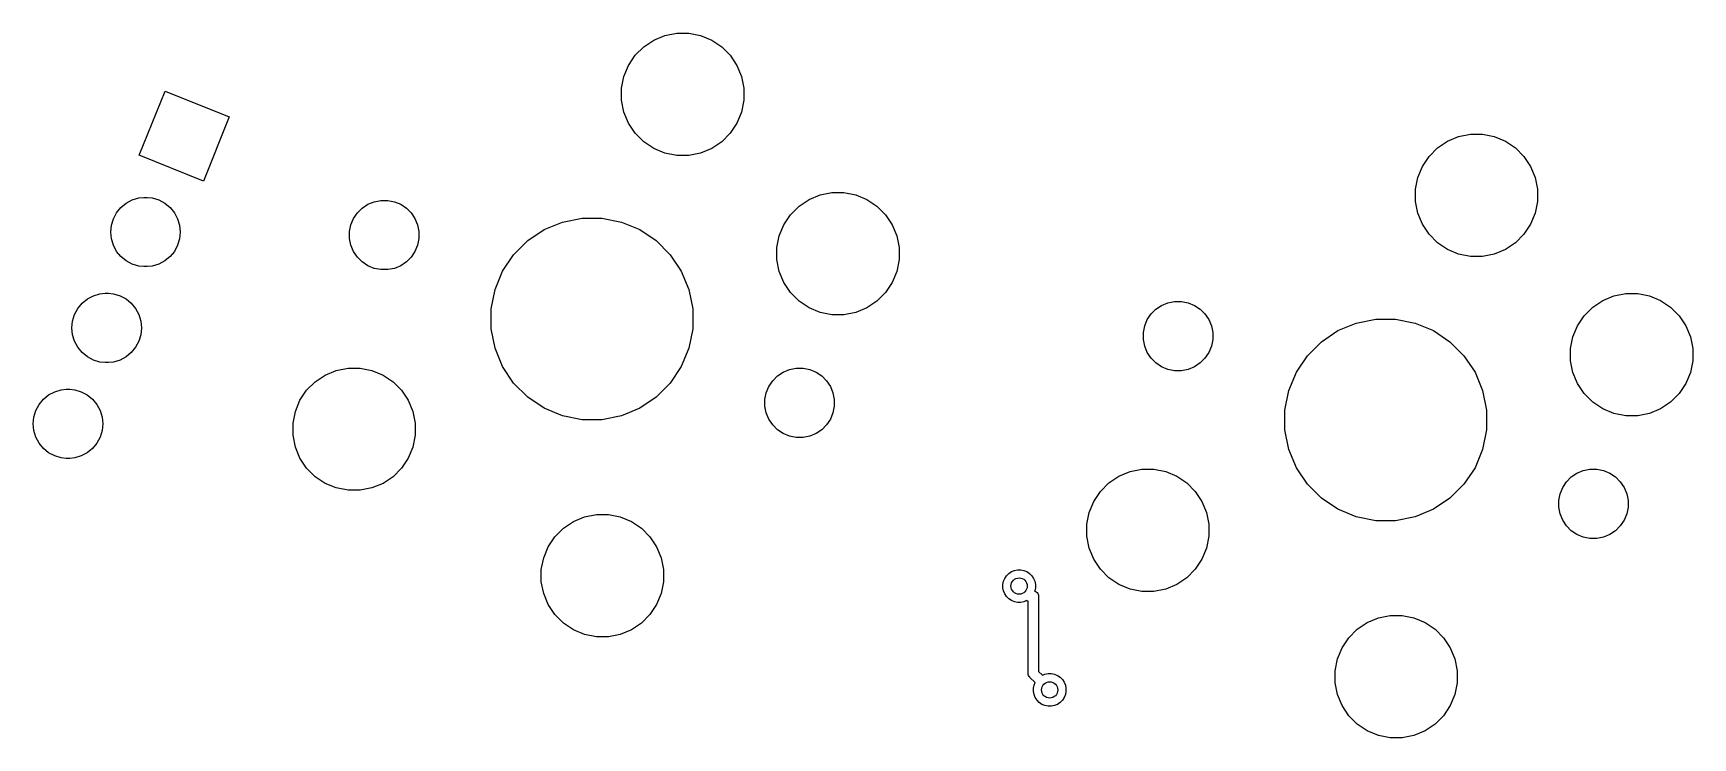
# Model space of a CAD drawing. Extents: x 0.3 to 11, y -13.3 to 4.6.
# Drawn here: x 1.121 to 2.725, y -4.214 to -3.533 of the extents above; entities that cross this region are included whole.
import ezdxf

# ---------------------------------------------------------------- set-up
doc = ezdxf.new("R2010")
doc.units = 0
doc.header["$MEASUREMENT"] = 0
doc.layers.add('BLACK', color=7, linetype='CONTINUOUS')

msp = doc.modelspace()

# ---------------------------------------------------------------- linework, layer by layer
at = {"layer": 'BLACK', "linetype": 'CONTINUOUS'}
for p, q in [((1.71118, -3.54635), (1.72085, -3.53989)), ((1.72085, -3.53989), (1.7316, -3.53544)), ((1.7316, -3.53544), (1.74301, -3.53317)), ((1.74301, -3.53317), (1.75464, -3.53317)), ((1.75464, -3.53317), (1.76605, -3.53544)), ((1.76605, -3.53544), (1.7768, -3.53989)), ((1.7768, -3.53989), (1.78647, -3.54635)), ((1.69649, -3.56425), (1.70295, -3.55458)), ((1.70295, -3.55458), (1.71118, -3.54635)), ((1.78647, -3.54635), (1.79469, -3.55458)), ((1.79469, -3.55458), (1.80116, -3.56425)), ((1.68977, -3.58641), (1.69204, -3.575)), ((1.69204, -3.575), (1.69649, -3.56425)), ((1.80116, -3.56425), (1.80561, -3.575)), ((1.80561, -3.575), (1.80788, -3.58641)), ((1.22337, -3.65117), (1.24844, -3.58911)), ((1.24844, -3.58911), (1.31049, -3.61419)), ((1.68977, -3.59804), (1.68977, -3.58641)), ((1.80788, -3.58641), (1.80788, -3.59804)), ((1.69204, -3.60945), (1.68977, -3.59804)), ((1.69649, -3.6202), (1.69204, -3.60945)), ((1.80561, -3.60945), (1.80116, -3.6202)), ((1.80788, -3.59804), (1.80561, -3.60945)), ((1.31049, -3.61419), (1.28542, -3.67624)), ((1.70295, -3.62987), (1.69649, -3.6202)), ((1.80116, -3.6202), (1.79469, -3.62987)), ((1.71118, -3.6381), (1.70295, -3.62987)), ((1.72085, -3.64456), (1.71118, -3.6381)), ((1.78647, -3.6381), (1.7768, -3.64456)), ((1.79469, -3.62987), (1.78647, -3.6381)), ((2.47848, -3.64406), (2.48815, -3.63759)), ((2.48815, -3.63759), (2.4989, -3.63314)), ((2.4989, -3.63314), (2.51031, -3.63087)), ((2.51031, -3.63087), (2.52194, -3.63087)), ((2.52194, -3.63087), (2.53335, -3.63314)), ((2.53335, -3.63314), (2.5441, -3.63759)), ((2.5441, -3.63759), (2.55377, -3.64406)), ((1.28542, -3.67624), (1.22337, -3.65117)), ((1.7316, -3.64901), (1.72085, -3.64456)), ((1.74301, -3.65128), (1.7316, -3.64901)), ((1.75464, -3.65128), (1.74301, -3.65128)), ((1.76605, -3.64901), (1.75464, -3.65128)), ((1.7768, -3.64456), (1.76605, -3.64901)), ((2.46379, -3.66195), (2.47026, -3.65228)), ((2.47026, -3.65228), (2.47848, -3.64406)), ((2.55377, -3.64406), (2.562, -3.65228)), ((2.562, -3.65228), (2.56846, -3.66195)), ((2.45707, -3.68411), (2.45934, -3.6727)), ((2.45934, -3.6727), (2.46379, -3.66195)), ((2.56846, -3.66195), (2.57291, -3.6727)), ((2.57291, -3.6727), (2.57518, -3.68411)), ((1.87092, -3.69394), (1.88167, -3.68949)), ((1.88167, -3.68949), (1.89308, -3.68722)), ((1.89308, -3.68722), (1.90471, -3.68722)), ((1.90471, -3.68722), (1.91612, -3.68949)), ((1.91612, -3.68949), (1.92687, -3.69394)), ((2.45707, -3.69574), (2.45707, -3.68411)), ((2.57518, -3.68411), (2.57518, -3.69574)), ((1.20151, -3.70671), (1.20569, -3.70162)), ((1.20569, -3.70162), (1.21079, -3.69744)), ((1.21079, -3.69744), (1.2166, -3.69433)), ((1.2166, -3.69433), (1.22291, -3.69242)), ((1.22291, -3.69242), (1.22782, -3.69193)), ((1.22782, -3.69193), (1.23111, -3.69193)), ((1.23111, -3.69193), (1.23603, -3.69242)), ((1.23603, -3.69242), (1.24234, -3.69433)), ((1.24234, -3.69433), (1.24815, -3.69744)), ((1.24815, -3.69744), (1.25325, -3.70162)), ((1.25325, -3.70162), (1.25743, -3.70671)), ((1.43428, -3.70695), (1.43895, -3.70228)), ((1.43895, -3.70228), (1.44443, -3.69862)), ((1.44443, -3.69862), (1.45053, -3.69609)), ((1.45053, -3.69609), (1.457, -3.6948)), ((1.457, -3.6948), (1.4636, -3.6948)), ((1.4636, -3.6948), (1.47007, -3.69609)), ((1.47007, -3.69609), (1.47617, -3.69862)), ((1.47617, -3.69862), (1.48166, -3.70228)), ((1.48166, -3.70228), (1.48632, -3.70695)), ((1.85302, -3.70863), (1.86125, -3.7004)), ((1.86125, -3.7004), (1.87092, -3.69394)), ((1.92687, -3.69394), (1.93654, -3.7004)), ((1.93654, -3.7004), (1.94476, -3.70863)), ((2.45934, -3.70715), (2.45707, -3.69574)), ((2.57518, -3.69574), (2.57291, -3.70715)), ((1.19584, -3.7254), (1.19649, -3.71884)), ((1.19649, -3.71884), (1.1984, -3.71253)), ((1.1984, -3.71253), (1.20151, -3.70671)), ((1.25743, -3.70671), (1.26054, -3.71253)), ((1.26054, -3.71253), (1.26245, -3.71884)), ((1.26245, -3.71884), (1.26309, -3.7254)), ((1.4268, -3.72501), (1.42809, -3.71853)), ((1.42809, -3.71853), (1.43062, -3.71244)), ((1.43062, -3.71244), (1.43428, -3.70695)), ((1.48632, -3.70695), (1.48999, -3.71244)), ((1.48999, -3.71244), (1.49252, -3.71853)), ((1.49252, -3.71853), (1.4938, -3.72501)), ((1.61492, -3.72307), (1.63265, -3.71572)), ((1.63265, -3.71572), (1.65147, -3.71198)), ((1.65147, -3.71198), (1.67067, -3.71198)), ((1.67067, -3.71198), (1.68949, -3.71572)), ((1.68949, -3.71572), (1.70723, -3.72307)), ((1.84211, -3.72905), (1.84656, -3.7183)), ((1.84656, -3.7183), (1.85302, -3.70863)), ((1.94476, -3.70863), (1.95123, -3.7183)), ((1.95123, -3.7183), (1.95568, -3.72905)), ((2.46379, -3.7179), (2.45934, -3.70715)), ((2.47026, -3.72757), (2.46379, -3.7179)), ((2.56846, -3.7179), (2.562, -3.72757)), ((2.57291, -3.70715), (2.56846, -3.7179)), ((1.19649, -3.73196), (1.19584, -3.7254)), ((1.1984, -3.73826), (1.19649, -3.73196)), ((1.26245, -3.73196), (1.26054, -3.73826)), ((1.26309, -3.7254), (1.26245, -3.73196)), ((1.4268, -3.7316), (1.4268, -3.72501)), ((1.42809, -3.73808), (1.4268, -3.7316)), ((1.43062, -3.74417), (1.42809, -3.73808)), ((1.49252, -3.73808), (1.48999, -3.74417)), ((1.4938, -3.7316), (1.49252, -3.73808)), ((1.4938, -3.72501), (1.4938, -3.7316)), ((1.58538, -3.74731), (1.59896, -3.73373)), ((1.59896, -3.73373), (1.61492, -3.72307)), ((1.70723, -3.72307), (1.72319, -3.73373)), ((1.72319, -3.73373), (1.73676, -3.74731)), ((1.83984, -3.74046), (1.84211, -3.72905)), ((1.95568, -3.72905), (1.95795, -3.74046)), ((2.47848, -3.7358), (2.47026, -3.72757)), ((2.48815, -3.74226), (2.47848, -3.7358)), ((2.55377, -3.7358), (2.5441, -3.74226)), ((2.562, -3.72757), (2.55377, -3.7358)), ((1.20151, -3.74408), (1.1984, -3.73826)), ((1.20569, -3.74917), (1.20151, -3.74408)), ((1.21079, -3.75335), (1.20569, -3.74917)), ((1.2166, -3.75646), (1.21079, -3.75335)), ((1.24815, -3.75335), (1.24234, -3.75646)), ((1.25325, -3.74917), (1.24815, -3.75335)), ((1.25743, -3.74408), (1.25325, -3.74917)), ((1.26054, -3.73826), (1.25743, -3.74408)), ((1.43428, -3.74966), (1.43062, -3.74417)), ((1.43895, -3.75433), (1.43428, -3.74966)), ((1.48632, -3.74966), (1.48166, -3.75433)), ((1.48999, -3.74417), (1.48632, -3.74966)), ((1.57472, -3.76326), (1.58538, -3.74731)), ((1.73676, -3.74731), (1.74742, -3.76326)), ((1.83984, -3.75209), (1.83984, -3.74046)), ((1.84211, -3.7635), (1.83984, -3.75209)), ((1.95795, -3.75209), (1.95568, -3.7635)), ((1.95795, -3.74046), (1.95795, -3.75209)), ((2.4989, -3.74671), (2.48815, -3.74226)), ((2.51031, -3.74898), (2.4989, -3.74671)), ((2.52194, -3.74898), (2.51031, -3.74898)), ((2.53335, -3.74671), (2.52194, -3.74898)), ((2.5441, -3.74226), (2.53335, -3.74671)), ((1.22291, -3.75838), (1.2166, -3.75646)), ((1.22782, -3.75886), (1.22291, -3.75838)), ((1.23111, -3.75886), (1.22782, -3.75886)), ((1.23603, -3.75838), (1.23111, -3.75886)), ((1.24234, -3.75646), (1.23603, -3.75838)), ((1.44443, -3.75799), (1.43895, -3.75433)), ((1.45053, -3.76052), (1.44443, -3.75799)), ((1.457, -3.7618), (1.45053, -3.76052)), ((1.4636, -3.7618), (1.457, -3.7618)), ((1.47007, -3.76052), (1.4636, -3.7618)), ((1.47617, -3.75799), (1.47007, -3.76052)), ((1.48166, -3.75433), (1.47617, -3.75799)), ((1.56737, -3.781), (1.57472, -3.76326)), ((1.74742, -3.76326), (1.75477, -3.781)), ((1.84656, -3.77425), (1.84211, -3.7635)), ((1.95568, -3.7635), (1.95123, -3.77425)), ((1.17914, -3.78705), (1.18545, -3.78513)), ((1.18545, -3.78513), (1.19036, -3.78465)), ((1.19036, -3.78465), (1.19365, -3.78465)), ((1.19365, -3.78465), (1.19857, -3.78513)), ((1.19857, -3.78513), (1.20488, -3.78705)), ((1.56363, -3.79982), (1.56737, -3.781)), ((1.75477, -3.781), (1.75851, -3.79982)), ((1.85302, -3.78392), (1.84656, -3.77425)), ((1.86125, -3.79215), (1.85302, -3.78392)), ((1.94476, -3.78392), (1.93654, -3.79215)), ((1.95123, -3.77425), (1.94476, -3.78392)), ((2.64897, -3.78719), (2.66038, -3.78492)), ((2.66038, -3.78492), (2.67201, -3.78492)), ((2.67201, -3.78492), (2.68342, -3.78719)), ((1.16094, -3.80525), (1.16405, -3.79943)), ((1.16405, -3.79943), (1.16823, -3.79434)), ((1.16823, -3.79434), (1.17333, -3.79015)), ((1.17333, -3.79015), (1.17914, -3.78705)), ((1.20488, -3.78705), (1.21069, -3.79015)), ((1.21069, -3.79015), (1.21579, -3.79434)), ((1.21579, -3.79434), (1.21997, -3.79943)), ((1.21997, -3.79943), (1.22307, -3.80525)), ((1.56363, -3.81902), (1.56363, -3.79982)), ((1.75851, -3.79982), (1.75851, -3.81902)), ((1.87092, -3.79861), (1.86125, -3.79215)), ((1.88167, -3.80306), (1.87092, -3.79861)), ((1.92687, -3.79861), (1.91612, -3.80306)), ((1.93654, -3.79215), (1.92687, -3.79861)), ((2.20159, -3.80465), (2.20625, -3.79998)), ((2.20625, -3.79998), (2.21174, -3.79632)), ((2.21174, -3.79632), (2.21784, -3.79379)), ((2.21784, -3.79379), (2.22431, -3.79251)), ((2.22431, -3.79251), (2.23091, -3.79251)), ((2.23091, -3.79251), (2.23738, -3.79379)), ((2.23738, -3.79379), (2.24348, -3.79632)), ((2.24348, -3.79632), (2.24896, -3.79998)), ((2.24896, -3.79998), (2.25363, -3.80465)), ((2.62033, -3.80633), (2.62855, -3.7981)), ((2.62855, -3.7981), (2.63822, -3.79164)), ((2.63822, -3.79164), (2.64897, -3.78719)), ((2.68342, -3.78719), (2.69417, -3.79164)), ((2.69417, -3.79164), (2.70384, -3.7981)), ((2.70384, -3.7981), (2.71207, -3.80633)), ((1.15838, -3.81811), (1.15903, -3.81155)), ((1.15903, -3.82467), (1.15838, -3.81811)), ((1.15903, -3.81155), (1.16094, -3.80525)), ((1.22307, -3.80525), (1.22499, -3.81155)), ((1.22499, -3.81155), (1.22563, -3.81811)), ((1.22563, -3.81811), (1.22499, -3.82467)), ((1.89308, -3.80533), (1.88167, -3.80306)), ((1.90471, -3.80533), (1.89308, -3.80533)), ((1.91612, -3.80306), (1.90471, -3.80533)), ((2.19411, -3.82271), (2.19539, -3.81623)), ((2.19539, -3.81623), (2.19792, -3.81014)), ((2.19792, -3.81014), (2.20159, -3.80465)), ((2.25363, -3.80465), (2.25729, -3.81014)), ((2.25729, -3.81014), (2.25982, -3.81623)), ((2.25982, -3.81623), (2.26111, -3.82271)), ((2.38222, -3.82077), (2.39995, -3.81343)), ((2.39995, -3.81343), (2.41878, -3.80968)), ((2.41878, -3.80968), (2.43797, -3.80968)), ((2.43797, -3.80968), (2.4568, -3.81343)), ((2.4568, -3.81343), (2.47453, -3.82077)), ((2.60941, -3.82675), (2.61386, -3.816)), ((2.61386, -3.816), (2.62033, -3.80633)), ((2.71207, -3.80633), (2.71853, -3.816)), ((2.71853, -3.816), (2.72298, -3.82675)), ((1.16094, -3.83098), (1.15903, -3.82467)), ((1.16405, -3.8368), (1.16094, -3.83098)), ((1.22307, -3.83098), (1.21997, -3.8368)), ((1.22499, -3.82467), (1.22307, -3.83098)), ((1.56737, -3.83784), (1.56363, -3.81902)), ((1.75851, -3.81902), (1.75477, -3.83784)), ((2.19411, -3.82931), (2.19411, -3.82271)), ((2.19539, -3.83578), (2.19411, -3.82931)), ((2.26111, -3.82931), (2.25982, -3.83578)), ((2.26111, -3.82271), (2.26111, -3.82931)), ((2.35269, -3.84501), (2.36626, -3.83143)), ((2.36626, -3.83143), (2.38222, -3.82077)), ((2.47453, -3.82077), (2.49049, -3.83143)), ((2.49049, -3.83143), (2.50406, -3.84501)), ((2.60714, -3.83816), (2.60941, -3.82675)), ((2.72298, -3.82675), (2.72525, -3.83816)), ((1.16823, -3.84189), (1.16405, -3.8368)), ((1.17333, -3.84607), (1.16823, -3.84189)), ((1.17914, -3.84918), (1.17333, -3.84607)), ((1.18545, -3.85109), (1.17914, -3.84918)), ((1.20488, -3.84918), (1.19857, -3.85109)), ((1.21069, -3.84607), (1.20488, -3.84918)), ((1.21579, -3.84189), (1.21069, -3.84607)), ((1.21997, -3.8368), (1.21579, -3.84189)), ((1.57472, -3.85558), (1.56737, -3.83784)), ((1.75477, -3.83784), (1.74742, -3.85558)), ((2.19792, -3.84187), (2.19539, -3.83578)), ((2.20159, -3.84736), (2.19792, -3.84187)), ((2.20625, -3.85203), (2.20159, -3.84736)), ((2.25363, -3.84736), (2.24896, -3.85203)), ((2.25729, -3.84187), (2.25363, -3.84736)), ((2.25982, -3.83578), (2.25729, -3.84187)), ((2.34202, -3.86097), (2.35269, -3.84501)), ((2.50406, -3.84501), (2.51473, -3.86097)), ((2.60714, -3.84979), (2.60714, -3.83816)), ((2.60941, -3.8612), (2.60714, -3.84979)), ((2.72525, -3.84979), (2.72298, -3.8612)), ((2.72525, -3.83816), (2.72525, -3.84979)), ((1.19036, -3.85158), (1.18545, -3.85109)), ((1.19365, -3.85158), (1.19036, -3.85158)), ((1.19857, -3.85109), (1.19365, -3.85158)), ((1.39349, -3.87022), (1.40317, -3.86376)), ((1.40317, -3.86376), (1.41391, -3.85931)), ((1.41391, -3.85931), (1.42532, -3.85704)), ((1.42532, -3.85704), (1.43696, -3.85704)), ((1.43696, -3.85704), (1.44837, -3.85931)), ((1.44837, -3.85931), (1.45911, -3.86376)), ((1.45911, -3.86376), (1.46879, -3.87022)), ((1.58538, -3.87154), (1.57472, -3.85558)), ((1.74742, -3.85558), (1.73676, -3.87154)), ((1.83582, -3.86918), (1.84048, -3.86451)), ((1.84048, -3.86451), (1.84597, -3.86085)), ((1.84597, -3.86085), (1.85207, -3.85832)), ((1.85207, -3.85832), (1.85854, -3.85704)), ((1.85854, -3.85704), (1.86514, -3.85704)), ((1.86514, -3.85704), (1.87161, -3.85832)), ((1.87161, -3.85832), (1.87771, -3.86085)), ((1.87771, -3.86085), (1.88319, -3.86451)), ((1.88319, -3.86451), (1.88786, -3.86918)), ((2.21174, -3.85569), (2.20625, -3.85203)), ((2.21784, -3.85822), (2.21174, -3.85569)), ((2.22431, -3.85951), (2.21784, -3.85822)), ((2.23091, -3.85951), (2.22431, -3.85951)), ((2.23738, -3.85822), (2.23091, -3.85951)), ((2.24348, -3.85569), (2.23738, -3.85822)), ((2.24896, -3.85203), (2.24348, -3.85569)), ((2.33468, -3.8787), (2.34202, -3.86097)), ((2.51473, -3.86097), (2.52207, -3.8787)), ((2.61386, -3.87195), (2.60941, -3.8612)), ((2.72298, -3.8612), (2.71853, -3.87195)), ((1.13587, -3.88287), (1.14168, -3.87977)), ((1.14168, -3.87977), (1.14799, -3.87785)), ((1.14799, -3.87785), (1.1529, -3.87737)), ((1.1529, -3.87737), (1.15619, -3.87737)), ((1.15619, -3.87737), (1.16111, -3.87785)), ((1.16111, -3.87785), (1.16742, -3.87977)), ((1.16742, -3.87977), (1.17323, -3.88287)), ((1.37881, -3.88812), (1.38527, -3.87845)), ((1.38527, -3.87845), (1.39349, -3.87022)), ((1.46879, -3.87022), (1.47701, -3.87845)), ((1.47701, -3.87845), (1.48347, -3.88812)), ((1.59896, -3.88511), (1.58538, -3.87154)), ((1.73676, -3.87154), (1.72319, -3.88511)), ((1.82834, -3.88724), (1.82963, -3.88076)), ((1.82963, -3.88076), (1.83215, -3.87467)), ((1.83215, -3.87467), (1.83582, -3.86918)), ((1.88786, -3.86918), (1.89153, -3.87467)), ((1.89153, -3.87467), (1.89405, -3.88076)), ((1.89405, -3.88076), (1.89534, -3.88724)), ((2.33093, -3.89752), (2.33468, -3.8787)), ((2.52207, -3.8787), (2.52582, -3.89752)), ((2.62033, -3.88162), (2.61386, -3.87195)), ((2.62855, -3.88985), (2.62033, -3.88162)), ((2.71207, -3.88162), (2.70384, -3.88985)), ((2.71853, -3.87195), (2.71207, -3.88162)), ((1.12157, -3.90427), (1.12348, -3.89796)), ((1.12348, -3.89796), (1.12659, -3.89215)), ((1.12659, -3.89215), (1.13077, -3.88705)), ((1.13077, -3.88705), (1.13587, -3.88287)), ((1.17323, -3.88287), (1.17832, -3.88705)), ((1.17832, -3.88705), (1.18251, -3.89215)), ((1.18251, -3.89215), (1.18561, -3.89796)), ((1.18561, -3.89796), (1.18753, -3.90427)), ((1.37435, -3.89887), (1.37881, -3.88812)), ((1.48347, -3.88812), (1.48793, -3.89887)), ((1.61492, -3.89577), (1.59896, -3.88511)), ((1.63265, -3.90312), (1.61492, -3.89577)), ((1.70723, -3.89577), (1.68949, -3.90312)), ((1.72319, -3.88511), (1.70723, -3.89577)), ((1.82834, -3.89384), (1.82834, -3.88724)), ((1.82963, -3.90031), (1.82834, -3.89384)), ((1.89534, -3.89384), (1.89405, -3.90031)), ((1.89534, -3.88724), (1.89534, -3.89384)), ((2.33093, -3.91672), (2.33093, -3.89752)), ((2.52582, -3.89752), (2.52582, -3.91672)), ((2.63822, -3.89631), (2.62855, -3.88985)), ((2.64897, -3.90076), (2.63822, -3.89631)), ((2.69417, -3.89631), (2.68342, -3.90076)), ((2.70384, -3.88985), (2.69417, -3.89631)), ((1.12092, -3.91083), (1.12157, -3.90427)), ((1.12157, -3.91739), (1.12092, -3.91083)), ((1.18753, -3.90427), (1.18817, -3.91083)), ((1.18817, -3.91083), (1.18753, -3.91739)), ((1.37208, -3.91028), (1.37435, -3.89887)), ((1.37208, -3.92191), (1.37208, -3.91028)), ((1.48793, -3.89887), (1.49019, -3.91028)), ((1.49019, -3.91028), (1.49019, -3.92191)), ((1.65147, -3.90686), (1.63265, -3.90312)), ((1.67067, -3.90686), (1.65147, -3.90686)), ((1.68949, -3.90312), (1.67067, -3.90686)), ((1.83215, -3.9064), (1.82963, -3.90031)), ((1.83582, -3.91189), (1.83215, -3.9064)), ((1.84048, -3.91656), (1.83582, -3.91189)), ((1.88786, -3.91189), (1.88319, -3.91656)), ((1.89153, -3.9064), (1.88786, -3.91189)), ((1.89405, -3.90031), (1.89153, -3.9064)), ((2.66038, -3.90303), (2.64897, -3.90076)), ((2.67201, -3.90303), (2.66038, -3.90303)), ((2.68342, -3.90076), (2.67201, -3.90303)), ((1.12348, -3.9237), (1.12157, -3.91739)), ((1.12659, -3.92951), (1.12348, -3.9237)), ((1.13077, -3.93461), (1.12659, -3.92951)), ((1.18251, -3.92951), (1.17832, -3.93461)), ((1.18561, -3.9237), (1.18251, -3.92951)), ((1.18753, -3.91739), (1.18561, -3.9237)), ((1.37435, -3.93332), (1.37208, -3.92191)), ((1.49019, -3.92191), (1.48793, -3.93332)), ((1.84597, -3.92022), (1.84048, -3.91656)), ((1.85207, -3.92275), (1.84597, -3.92022)), ((1.85854, -3.92404), (1.85207, -3.92275)), ((1.86514, -3.92404), (1.85854, -3.92404)), ((1.87161, -3.92275), (1.86514, -3.92404)), ((1.87771, -3.92022), (1.87161, -3.92275)), ((1.88319, -3.91656), (1.87771, -3.92022)), ((2.33468, -3.93554), (2.33093, -3.91672)), ((2.52582, -3.91672), (2.52207, -3.93554)), ((1.13587, -3.93879), (1.13077, -3.93461)), ((1.14168, -3.9419), (1.13587, -3.93879)), ((1.14799, -3.94381), (1.14168, -3.9419)), ((1.1529, -3.9443), (1.14799, -3.94381)), ((1.15619, -3.9443), (1.1529, -3.9443)), ((1.16111, -3.94381), (1.15619, -3.9443)), ((1.16742, -3.9419), (1.16111, -3.94381)), ((1.17323, -3.93879), (1.16742, -3.9419)), ((1.17832, -3.93461), (1.17323, -3.93879)), ((1.37881, -3.94407), (1.37435, -3.93332)), ((1.38527, -3.95374), (1.37881, -3.94407)), ((1.48347, -3.94407), (1.47701, -3.95374)), ((1.48793, -3.93332), (1.48347, -3.94407)), ((2.34202, -3.95328), (2.33468, -3.93554)), ((2.52207, -3.93554), (2.51473, -3.95328)), ((1.39349, -3.96196), (1.38527, -3.95374)), ((1.40317, -3.96843), (1.39349, -3.96196)), ((1.46879, -3.96196), (1.45911, -3.96843)), ((1.47701, -3.95374), (1.46879, -3.96196)), ((2.1608, -3.96792), (2.17047, -3.96146)), ((2.17047, -3.96146), (2.18122, -3.95701)), ((2.18122, -3.95701), (2.19263, -3.95474)), ((2.19263, -3.95474), (2.20426, -3.95474)), ((2.20426, -3.95474), (2.21567, -3.95701)), ((2.21567, -3.95701), (2.22642, -3.96146)), ((2.22642, -3.96146), (2.23609, -3.96792)), ((2.35269, -3.96924), (2.34202, -3.95328)), ((2.51473, -3.95328), (2.50406, -3.96924)), ((2.60312, -3.96688), (2.60779, -3.96222)), ((2.60779, -3.96222), (2.61328, -3.95855)), ((2.61328, -3.95855), (2.61937, -3.95602)), ((2.61937, -3.95602), (2.62584, -3.95474)), ((2.62584, -3.95474), (2.63244, -3.95474)), ((2.63244, -3.95474), (2.63892, -3.95602)), ((2.63892, -3.95602), (2.64501, -3.95855)), ((2.64501, -3.95855), (2.6505, -3.96222)), ((2.6505, -3.96222), (2.65516, -3.96688)), ((1.41391, -3.97288), (1.40317, -3.96843)), ((1.42532, -3.97515), (1.41391, -3.97288)), ((1.43696, -3.97515), (1.42532, -3.97515)), ((1.44837, -3.97288), (1.43696, -3.97515)), ((1.45911, -3.96843), (1.44837, -3.97288)), ((2.14611, -3.98582), (2.15257, -3.97615)), ((2.15257, -3.97615), (2.1608, -3.96792)), ((2.23609, -3.96792), (2.24431, -3.97615)), ((2.24431, -3.97615), (2.25078, -3.98582)), ((2.36626, -3.98281), (2.35269, -3.96924)), ((2.50406, -3.96924), (2.49049, -3.98281)), ((2.59564, -3.98494), (2.59693, -3.97847)), ((2.59693, -3.97847), (2.59946, -3.97237)), ((2.59946, -3.97237), (2.60312, -3.96688)), ((2.65516, -3.96688), (2.65883, -3.97237)), ((2.65883, -3.97237), (2.66136, -3.97847)), ((2.66136, -3.97847), (2.66264, -3.98494)), ((2.14166, -3.99657), (2.14611, -3.98582)), ((2.25078, -3.98582), (2.25523, -3.99657)), ((2.38222, -3.99347), (2.36626, -3.98281)), ((2.39995, -4.00082), (2.38222, -3.99347)), ((2.47453, -3.99347), (2.4568, -4.00082)), ((2.49049, -3.98281), (2.47453, -3.99347)), ((2.59564, -3.99154), (2.59564, -3.98494)), ((2.59693, -3.99801), (2.59564, -3.99154)), ((2.66264, -3.99154), (2.66136, -3.99801)), ((2.66264, -3.98494), (2.66264, -3.99154)), ((1.63353, -4.01179), (1.6432, -4.00533)), ((1.6432, -4.00533), (1.65395, -4.00087)), ((1.65395, -4.00087), (1.66536, -3.9986)), ((1.66536, -3.9986), (1.67699, -3.9986)), ((1.67699, -3.9986), (1.6884, -4.00087)), ((1.6884, -4.00087), (1.69915, -4.00533)), ((1.69915, -4.00533), (1.70882, -4.01179)), ((2.13939, -4.00798), (2.14166, -3.99657)), ((2.13939, -4.01961), (2.13939, -4.00798)), ((2.25523, -3.99657), (2.2575, -4.00798)), ((2.2575, -4.00798), (2.2575, -4.01961)), ((2.41878, -4.00456), (2.39995, -4.00082)), ((2.43797, -4.00456), (2.41878, -4.00456)), ((2.4568, -4.00082), (2.43797, -4.00456)), ((2.59946, -4.00411), (2.59693, -3.99801)), ((2.60312, -4.00959), (2.59946, -4.00411)), ((2.60779, -4.01426), (2.60312, -4.00959)), ((2.65516, -4.00959), (2.6505, -4.01426)), ((2.65883, -4.00411), (2.65516, -4.00959)), ((2.66136, -3.99801), (2.65883, -4.00411)), ((1.61884, -4.02969), (1.62531, -4.02001)), ((1.62531, -4.02001), (1.63353, -4.01179)), ((1.70882, -4.01179), (1.71705, -4.02001)), ((1.71705, -4.02001), (1.72351, -4.02969)), ((2.14166, -4.03102), (2.13939, -4.01961)), ((2.2575, -4.01961), (2.25523, -4.03102)), ((2.61328, -4.01792), (2.60779, -4.01426)), ((2.61937, -4.02045), (2.61328, -4.01792)), ((2.62584, -4.02174), (2.61937, -4.02045)), ((2.63244, -4.02174), (2.62584, -4.02174)), ((2.63892, -4.02045), (2.63244, -4.02174)), ((2.64501, -4.01792), (2.63892, -4.02045)), ((2.6505, -4.01426), (2.64501, -4.01792)), ((1.61212, -4.05184), (1.61439, -4.04043)), ((1.61439, -4.04043), (1.61884, -4.02969)), ((1.72351, -4.02969), (1.72796, -4.04043)), ((1.72796, -4.04043), (1.73023, -4.05184)), ((2.14611, -4.04177), (2.14166, -4.03102)), ((2.15257, -4.05144), (2.14611, -4.04177)), ((2.25078, -4.04177), (2.24431, -4.05144)), ((2.25523, -4.03102), (2.25078, -4.04177)), ((1.61212, -4.06348), (1.61212, -4.05184)), ((1.73023, -4.05184), (1.73023, -4.06348)), ((2.06006, -4.06026), (2.06178, -4.05768)), ((2.06178, -4.05768), (2.06398, -4.05548)), ((2.06398, -4.05548), (2.06656, -4.05376)), ((2.06656, -4.05376), (2.06942, -4.05257)), ((2.06942, -4.05257), (2.07246, -4.05197)), ((2.07246, -4.05197), (2.07557, -4.05197)), ((2.07557, -4.05197), (2.07861, -4.05257)), ((2.07861, -4.05257), (2.08148, -4.05376)), ((2.08148, -4.05376), (2.08405, -4.05548)), ((2.08405, -4.05548), (2.08625, -4.05768)), ((2.08625, -4.05768), (2.08797, -4.06026)), ((2.1608, -4.05967), (2.15257, -4.05144)), ((2.24431, -4.05144), (2.23609, -4.05967)), ((1.61439, -4.07489), (1.61212, -4.06348)), ((1.61884, -4.08563), (1.61439, -4.07489)), ((1.72796, -4.07489), (1.72351, -4.08563)), ((1.73023, -4.06348), (1.72796, -4.07489)), ((2.05827, -4.06617), (2.05887, -4.06312)), ((2.05827, -4.06927), (2.05827, -4.06617)), ((2.05887, -4.07231), (2.05827, -4.06927)), ((2.05887, -4.06312), (2.06006, -4.06026)), ((2.06006, -4.07518), (2.05887, -4.07231)), ((2.08797, -4.06026), (2.08916, -4.06312)), ((2.08916, -4.07231), (2.089, -4.0727)), ((2.089, -4.0727), (2.08972, -4.07292)), ((2.08916, -4.06312), (2.08976, -4.06617)), ((2.08976, -4.06927), (2.08916, -4.07231)), ((2.08972, -4.07292), (2.09059, -4.07338)), ((2.08976, -4.06617), (2.08976, -4.06927)), ((2.09059, -4.07338), (2.09135, -4.07401)), ((2.09135, -4.07401), (2.09197, -4.07477)), ((2.09197, -4.07477), (2.09244, -4.07564)), ((2.17047, -4.06613), (2.1608, -4.05967)), ((2.18122, -4.07058), (2.17047, -4.06613)), ((2.19263, -4.07285), (2.18122, -4.07058)), ((2.20426, -4.07285), (2.19263, -4.07285)), ((2.21567, -4.07058), (2.20426, -4.07285)), ((2.22642, -4.06613), (2.21567, -4.07058)), ((2.23609, -4.05967), (2.22642, -4.06613)), ((1.62531, -4.09531), (1.61884, -4.08563)), ((1.72351, -4.08563), (1.71705, -4.09531)), ((2.06178, -4.07776), (2.06006, -4.07518)), ((2.06398, -4.07995), (2.06178, -4.07776)), ((2.06656, -4.08167), (2.06398, -4.07995)), ((2.06942, -4.08286), (2.06656, -4.08167)), ((2.07246, -4.08346), (2.06942, -4.08286)), ((2.07557, -4.08346), (2.07246, -4.08346)), ((2.07861, -4.08286), (2.07557, -4.08346)), ((2.08118, -4.0818), (2.07861, -4.08286)), ((2.08194, -4.0822), (2.08118, -4.0818)), ((2.0828, -4.08246), (2.08194, -4.0822)), ((2.0828, -4.15212), (2.0828, -4.08246)), ((2.09244, -4.07564), (2.09272, -4.07658)), ((2.09272, -4.07658), (2.09282, -4.07756)), ((2.09282, -4.07756), (2.0928, -4.0778)), ((2.0928, -4.0778), (2.0928, -4.15029)), ((1.63353, -4.10353), (1.62531, -4.09531)), ((1.6432, -4.10999), (1.63353, -4.10353)), ((1.70882, -4.10353), (1.69915, -4.10999)), ((1.71705, -4.09531), (1.70882, -4.10353)), ((2.40084, -4.10949), (2.41051, -4.10303)), ((2.41051, -4.10303), (2.42126, -4.09858)), ((2.42126, -4.09858), (2.43266, -4.09631)), ((2.43266, -4.09631), (2.4443, -4.09631)), ((2.4443, -4.09631), (2.45571, -4.09858)), ((2.45571, -4.09858), (2.46645, -4.10303)), ((2.46645, -4.10303), (2.47613, -4.10949)), ((1.65395, -4.11445), (1.6432, -4.10999)), ((1.66536, -4.11672), (1.65395, -4.11445)), ((1.67699, -4.11672), (1.66536, -4.11672)), ((1.6884, -4.11445), (1.67699, -4.11672)), ((1.69915, -4.10999), (1.6884, -4.11445)), ((2.38615, -4.12739), (2.39261, -4.11772)), ((2.39261, -4.11772), (2.40084, -4.10949)), ((2.47613, -4.10949), (2.48435, -4.11772)), ((2.48435, -4.11772), (2.49082, -4.12739)), ((2.37943, -4.14954), (2.3817, -4.13814)), ((2.3817, -4.13814), (2.38615, -4.12739)), ((2.49082, -4.12739), (2.49527, -4.13814)), ((2.49527, -4.13814), (2.49754, -4.14954)), ((2.08277, -4.15236), (2.0828, -4.15212)), ((2.0828, -4.15261), (2.08277, -4.15236)), ((2.08287, -4.15334), (2.0828, -4.15261)), ((2.08315, -4.15428), (2.08287, -4.15334)), ((2.08362, -4.15515), (2.08315, -4.15428)), ((2.08424, -4.15591), (2.08362, -4.15515)), ((2.0928, -4.15029), (2.09649, -4.15399)), ((2.09649, -4.15399), (2.09895, -4.15297)), ((2.09895, -4.15297), (2.10199, -4.15236)), ((2.10199, -4.15236), (2.10509, -4.15236)), ((2.10509, -4.15236), (2.10814, -4.15297)), ((2.10814, -4.15297), (2.111, -4.15415)), ((2.111, -4.15415), (2.11358, -4.15588)), ((2.37943, -4.16118), (2.37943, -4.14954)), ((2.49754, -4.14954), (2.49754, -4.16118)), ((2.08443, -4.15607), (2.08424, -4.15591)), ((2.08942, -4.16106), (2.08443, -4.15607)), ((2.0878, -4.16656), (2.0884, -4.16352)), ((2.0878, -4.16966), (2.0878, -4.16656)), ((2.0884, -4.1727), (2.0878, -4.16966)), ((2.0884, -4.16352), (2.08942, -4.16106)), ((2.11358, -4.15588), (2.11578, -4.15807)), ((2.11578, -4.15807), (2.1175, -4.16065)), ((2.1175, -4.16065), (2.11869, -4.16352)), ((2.11869, -4.16352), (2.11929, -4.16656)), ((2.11929, -4.16966), (2.11869, -4.1727)), ((2.11929, -4.16656), (2.11929, -4.16966)), ((2.3817, -4.17259), (2.37943, -4.16118)), ((2.49754, -4.16118), (2.49527, -4.17259)), ((2.08959, -4.17557), (2.0884, -4.1727)), ((2.09131, -4.17815), (2.08959, -4.17557)), ((2.0935, -4.18034), (2.09131, -4.17815)), ((2.09608, -4.18207), (2.0935, -4.18034)), ((2.09895, -4.18325), (2.09608, -4.18207)), ((2.10199, -4.18386), (2.09895, -4.18325)), ((2.10509, -4.18386), (2.10199, -4.18386)), ((2.10814, -4.18325), (2.10509, -4.18386)), ((2.111, -4.18207), (2.10814, -4.18325)), ((2.11358, -4.18034), (2.111, -4.18207)), ((2.11578, -4.17815), (2.11358, -4.18034)), ((2.1175, -4.17557), (2.11578, -4.17815)), ((2.11869, -4.1727), (2.1175, -4.17557)), ((2.38615, -4.18333), (2.3817, -4.17259)), ((2.39261, -4.19301), (2.38615, -4.18333)), ((2.49082, -4.18333), (2.48435, -4.19301)), ((2.49527, -4.17259), (2.49082, -4.18333)), ((2.40084, -4.20123), (2.39261, -4.19301)), ((2.41051, -4.20769), (2.40084, -4.20123)), ((2.47613, -4.20123), (2.46645, -4.20769)), ((2.48435, -4.19301), (2.47613, -4.20123)), ((2.42126, -4.21215), (2.41051, -4.20769)), ((2.43266, -4.21442), (2.42126, -4.21215)), ((2.4443, -4.21442), (2.43266, -4.21442)), ((2.45571, -4.21215), (2.4443, -4.21442)), ((2.46645, -4.20769), (2.45571, -4.21215))]:
    msp.add_line(p, q, dxfattribs=at)
at = {"layer": 'BLACK'}
for centre in [(2.07402, -4.06772), (2.10354, -4.16811)]:
    msp.add_circle(centre, 0.00787, dxfattribs=at)

doc.saveas('drawing.dxf')
